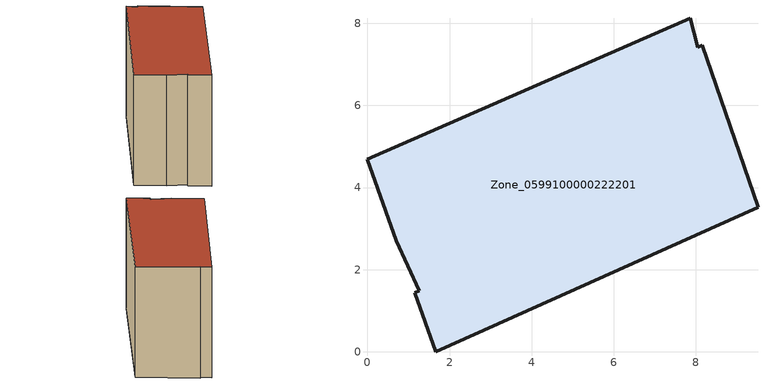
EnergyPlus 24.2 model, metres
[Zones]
Zone_0599100000222201
 floor ground (C_G): 8.16,7.46 9.51,3.52 1.66,0 1.15,1.44 1.27,1.49 0.7,2.7 0,4.69 7.86,8.12 8.05,7.41 z3.38
 wall outside (C_F): 7.86,8.12 0,4.69 0.7,2.7 1.27,1.49 1.15,1.44 1.66,0 9.51,3.52 8.16,7.46 8.05,7.41 7.86,8.12 z3.38:11.55
 roof outside (C_R): 0.7,2.7 1.27,1.49 1.15,1.44 1.66,0 9.51,3.52 8.16,7.46 8.05,7.41 7.86,8.12 0,4.69 z11.55
[BUILDING]
Pand.0599100000222201: North Axis=0; Terrain=City; Loads Convergence Tolerance Value=0.04; Temperature Convergence Tolerance Value=0.4; Solar Distribution=FullExterior; Maximum Number of Warmup Days=25; Minimum Number of Warmup Days=1
[Site:Location]
Rotterdam.The.Hague.AP_ZH_NLD Design_Conditions: Latitude=51.96; Longitude=4.45; Time Zone=1; Elevation=-4.5
[SITE:GROUNDTEMPERATURE:BUILDINGSURFACE]
18, 18, 18, 18, 18, 18, 18, 18, 18, 18, 18, 18
[MATERIAL] Thermal Absorptance=0.9; Solar Absorptance=0.7; Visible Absorptance=0.7
Name | Roughness | Thickness | Conductivity | Density | Specific Heat
G.TC.1946 | MediumSmooth | 0.15 | 1 | 540 | 1210
F.TC.1946 | Rough | 0.3 | 0.857143 | 1920 | 840
R.TC.1946 | MediumRough | 0.2 | 0.909091 | 1500 | 1000
[CONSTRUCTION]
C_G: G.TC.1946
C_F: F.TC.1946
C_R: R.TC.1946
[ZONE]
Zone_0599100000222201: Type=1; Multiplier=1; Ceiling Height=Autocalculate; Volume=Autocalculate; Floor Area=autocalculate; Part of Total Floor Area=Yes
[ZONEINFILTRATION:DESIGNFLOWRATE]
Infil_Zone_0599100000222201: Zone or ZoneList or Space or SpaceList=Zone_0599100000222201; Schedule=AlwaysOn; Design Flow Rate Calculation Method=Flow/Area; Flow Rate per Floor Area=0.003; Constant Term Coefficient=1; Temperature Term Coefficient=0; Velocity Term Coefficient=0; Velocity Squared Term Coefficient=0
[HVACTEMPLATE:ZONE:IDEALLOADSAIRSYSTEM]
Zone_0599100000222201: Maximum Heating Supply Air Temperature=50; Minimum Cooling Supply Air Temperature=13; Maximum Heating Supply Air Humidity Ratio=0.0156; Minimum Cooling Supply Air Humidity Ratio=0.0077; Heating Limit=NoLimit; Cooling Limit=NoLimit; Dehumidification Control Type=ConstantSensibleHeatRatio; Cooling Sensible Heat Ratio=0.7; Dehumidification Setpoint=60; Humidification Control Type=None; Humidification Setpoint=30; Outdoor Air Method=None; Outdoor Air Flow Rate per Person=0.00944; Outdoor Air Flow Rate per Zone Floor Area=0; Outdoor Air Flow Rate per Zone=0; Demand Controlled Ventilation Type=None; Outdoor Air Economizer Type=NoEconomizer; Heat Recovery Type=None; Sensible Heat Recovery Effectiveness=0.7; Latent Heat Recovery Effectiveness=0.65
[ZONECONTROL:THERMOSTAT]
ThermostatControl_Zone_0599100000222201: Zone or ZoneList=Zone_0599100000222201; Control Type Schedule=DualSetpointControlType; Control 1=Thermostat_Zone_0599100000222201; Temperature Difference Between Cutout And Setpoint=0
[THERMOSTATSETPOINT:DUALSETPOINT]
Thermostat_Zone_0599100000222201: Heating Setpoint Temperature Schedule=HeatingSetpoint_Zone_0599100000222201; Cooling Setpoint Temperature Schedule=CoolingSetpoint_Zone_0599100000222201
[SCHEDULE:COMPACT]
HeatingSetpoint_Zone_0599100000222201: Through: 12/31, For: AllDays, Until: 24:00, 21
CoolingSetpoint_Zone_0599100000222201: Through: 12/31, For: AllDays, Until: 24:00, 24
DualSetpointControlType: Through: 12/31, For: AllDays, Until: 24:00, 4
AlwaysOn: Through: 12/31, For: AllDays, Until: 24:00, 1
